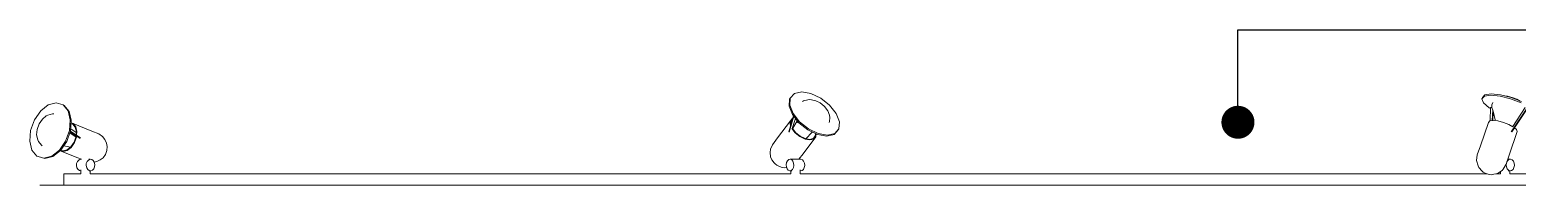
# Model space of a CAD drawing. Header units: millimetres. Extents: x 2336463 to 2579121, y 595385 to 778077.
# Drawn here: x 2352646 to 2354700, y 713050 to 713265 of the extents above; entities that cross this region are included whole.
import ezdxf

# ---------------------------------------------------------------- set-up
doc = ezdxf.new("R2010")
doc.units = ezdxf.units.MM
doc.header["$MEASUREMENT"] = 0
doc.layers.add('MEP - Электрооборудование.ЭО_Ном._пера__101', color=252, linetype='Continuous', lineweight=5)
doc.layers.add('MEP - Электрооборудование.ЭО_Ном._пера__58', color=7, linetype='Continuous', lineweight=5, true_color=0xdf0000)
doc.dimstyles.new('СГЕНЕРИР_СТИЛЬ__11', dxfattribs={"dimtxt": 0.18, "dimasz": 91.2, "dimexe": 0.18, "dimexo": 0.0625, "dimgap": 0, "dimtad": 0, "dimtih": 1, "dimtoh": 1, "dimdec": 4, "dimzin": 0, "dimdsep": 46, "dimcen": 0.09, "dimadec": 0, "dimazin": 0, "dimtfac": 1, "dimtdec": 4, "dimtmove": 0, "dimatfit": 3, "dimldrblk": 'ARROWHEAD_11', "dimfxl": 0, "dimtolj": 1, "dimtzin": 0, "dimarcsym": 0})

# ---------------------------------------------------------------- blocks, each defined once
blk = doc.blocks.new('Набор Источников Света Настенный 25')
at = {"layer": 'MEP - Электрооборудование.ЭО_Ном._пера__58', "color": 12, "linetype": 'Continuous', "lineweight": 5, "true_color": 0xdf0000}
for p, q in [((1500, 0), (-1500, 0)), ((1500, -8), (1500, 0)), ((-496.4, -16), (-1463.6, -16)), ((-500.8, -22), (-498.9, -20.4)), ((-498.9, -20.4), (-496.7, -20)), ((-496.7, -20), (-494.5, -20.8)), ((-496.7, -20), (-494.1, -20)), ((-496.4, -20), (-496.4, -16)), ((-479.5, -16.4), (-485.6, -20.7)), ((-477.5, -16), (-483.6, -16)), ((-483.6, -19.3), (-483.6, -16)), ((-472.2, -15), (-479.5, -16.4)), ((-470.5, -14.7), (-472.2, -15)), ((-467.9, -15), (-470.5, -14.7)), ((-465, -15.8), (-467.9, -15)), ((-462.1, -16.9), (-465, -15.8)), ((483.6, -16), (-464.4, -16)), ((-459.7, -18.2), (-462.1, -16.9)), ((-458.1, -19.6), (-459.7, -18.2)), ((-458.1, -19.6), (-453.5, -24.8)), ((479, -22), (480.8, -20.4)), ((480.8, -20.4), (482.9, -20)), ((483.6, -20), (482.9, -20)), ((483.6, -21.4), (483.6, -16)), ((493.9, -22), (495.7, -20.4)), ((497.7, -20), (495, -20)), ((495.7, -20.4), (497.7, -20)), ((1463.6, -16), (496.4, -16)), ((496.4, -20), (496.4, -16)), ((497.7, -20), (499.8, -20.8)), ((1462.7, -20), (1460.5, -21)), ((1465, -20.3), (1462.7, -20)), ((1465.2, -20), (1462.7, -20)), ((1463.6, -20), (1463.6, -16)), ((1467, -21.8), (1465, -20.3)), ((1500, -16), (1476.4, -16)), ((1476.4, -21.6), (1476.4, -16)), ((1478.4, -20.3), (1476.4, -20.1)), ((1480.4, -21.8), (1478.4, -20.3)), ((1500, -11.1), (1500, -8)), ((1500, -13.7), (1500, -11.1)), ((1500, -15.4), (1500, -13.7)), ((1500, -16), (1500, -15.4)), ((-502.7, -27.6), (-502.1, -24.5)), ((-502.4, -30.6), (-502.7, -27.6)), ((-501.3, -33.3), (-502.4, -30.6)), ((-502.1, -24.5), (-500.8, -22)), ((-499.5, -35.2), (-501.3, -33.3)), ((-497.3, -36), (-499.5, -35.2)), ((-495.1, -35.6), (-497.3, -36)), ((-497.3, -36), (-493.6, -36)), ((-491.3, -29.3), (-495.6, -41.9)), ((-493.2, -34), (-495.1, -35.6)), ((-494.5, -20.8), (-492.7, -22.7)), ((-492.3, -32.4), (-493.2, -34)), ((-492.7, -22.7), (-491.6, -25.4)), ((-491.6, -25.4), (-491.3, -28.4)), ((-491.3, -28.4), (-491.6, -30.4)), ((-487.2, -22.5), (-491.3, -29.3)), ((-485.6, -20.7), (-487.2, -22.5)), ((-452.6, -26.9), (-453.5, -24.8)), ((-452.6, -26.9), (-450.4, -34.4)), ((-450.4, -34.4), (-451.4, -42.1)), ((477.2, -27.5), (477.7, -24.5)), ((477.5, -30.6), (477.2, -27.5)), ((478.6, -33.3), (477.5, -30.6)), ((477.7, -24.5), (479, -22)), ((480.2, -35.2), (478.6, -33.3)), ((485.1, -36), (479.5, -43.4)), ((482.3, -36), (480.2, -35.2)), ((497.1, -36), (482.3, -36)), ((492.1, -27.5), (492.6, -24.5)), ((492.4, -30.6), (492.1, -27.5)), ((493.4, -33.3), (492.4, -30.6)), ((492.6, -24.5), (493.9, -22)), ((495.1, -35.2), (493.4, -33.3)), ((497.1, -36), (495.1, -35.2)), ((499.2, -35.6), (497.1, -36)), ((501, -34), (499.2, -35.6)), ((499.8, -20.8), (501.4, -22.7)), ((502.3, -31.5), (501, -34)), ((501.4, -22.7), (502.5, -25.4)), ((505, -24.2), (502.2, -24.8)), ((502.8, -28.5), (502.3, -31.5)), ((502.5, -25.4), (502.8, -28.5)), ((505, -24.2), (509.7, -25)), ((509.7, -25), (514.7, -27.4)), ((515.6, -28), (514.7, -27.4)), ((515.6, -28), (518, -29.9)), ((518, -29.9), (519.3, -31)), ((519.3, -31), (522.6, -35.3)), ((522.6, -35.3), (524.3, -39.5)), ((524.3, -39.5), (524.8, -45.3)), ((1442.6, -42.8), (1445.8, -38.2)), ((1445.8, -38.2), (1449.7, -35.1)), ((1449.7, -35.1), (1454.3, -33.1)), ((1454.3, -33.1), (1458.2, -32)), ((1457.6, -25.7), (1457.4, -28.8)), ((1457.4, -28.8), (1458.1, -31.8)), ((1458.7, -23), (1457.6, -25.7)), ((1458.1, -31.8), (1459.6, -34.2)), ((1460.5, -21), (1458.7, -23)), ((1459.6, -34.2), (1461.6, -35.7)), ((1461.6, -35.7), (1463.9, -36)), ((1463.9, -36), (1466.1, -35)), ((1465.6, -36), (1463.9, -36)), ((1466.1, -35), (1467.9, -33)), ((1468.5, -24.2), (1467, -21.8)), ((1467.9, -33), (1469, -30.3)), ((1469.2, -27.2), (1468.5, -24.2)), ((1469, -30.3), (1469.2, -27.2)), ((1477.3, -36), (1475.6, -36)), ((1475.7, -36), (1480.6, -37.9)), ((1477.3, -36), (1479.5, -35)), ((1479.5, -35), (1481.3, -33)), ((1481.9, -24.2), (1480.4, -21.8)), ((1480.6, -37.9), (1505.1, -47.8)), ((1481.3, -33), (1482.4, -30.3)), ((1482.6, -27.2), (1481.9, -24.2)), ((1482.4, -30.3), (1482.6, -27.2)), ((1504.7, -48.1), (1515.2, -39.8)), ((1506.1, -48.7), (1516.7, -40.4)), ((1515.2, -39.8), (1526.1, -36.9)), ((1516.7, -40.4), (1527.6, -37.4)), ((1526.1, -36.9), (1535.7, -39.8)), ((1527.6, -37.4), (1537.2, -40.4)), ((1537.2, -40.4), (1535.7, -39.8)), ((1537.2, -40.4), (1544, -48.7)), ((-495.6, -41.9), (-506.7, -74.2)), ((-455.7, -54.8), (-466.8, -87)), ((-451.4, -42.1), (-455.7, -54.8)), ((479.5, -43.4), (461.6, -67.2)), ((521.8, -56.2), (514.8, -65.6)), ((524.5, -50), (521.8, -56.2)), ((524.8, -45.3), (524.5, -50)), ((1440.2, -53.7), (1440.7, -48.3)), ((1441.3, -58.3), (1440.2, -53.7)), ((1440.7, -48.3), (1442.6, -42.8)), ((1441.3, -58.3), (1443.4, -63.4)), ((1482.6, -66.8), (1485.4, -59.1)), ((1483.3, -66.8), (1485.9, -59.5)), ((1485.4, -59.1), (1489.9, -52.5)), ((1485.9, -59.5), (1490.2, -53.3)), ((1489.9, -52.5), (1495.4, -48.2)), ((1490.2, -53.3), (1495.5, -49.1)), ((1490.9, -52.7), (1500.1, -54.8)), ((1490.9, -75.2), (1496.1, -60.5)), ((1492.3, -75.8), (1497.6, -61.1)), ((1495.4, -48.2), (1501.1, -46.6)), ((1495.5, -49.1), (1500.9, -47.7)), ((1496.1, -60.5), (1504.7, -48.1)), ((1497.6, -61.1), (1506.1, -48.7)), ((1500.9, -47.7), (1504.3, -48.7)), ((1501.1, -46.6), (1505, -47.8)), ((1529.9, -54.6), (1531.1, -55.7)), ((1531.1, -55.7), (1535.1, -60.5)), ((1535.1, -60.5), (1536, -63)), ((1544, -48.7), (1547.1, -61.1)), ((1547.1, -61.1), (1545.9, -75.8)), ((-521.4, -107.2), (-499.2, -74)), ((-520.8, -107.7), (-498.3, -74)), ((-500.5, -81.2), (-517.6, -107.7)), ((-506.7, -74.2), (-505.5, -77.2)), ((-505.5, -77.2), (-502.8, -79.5)), ((-500.7, -81.1), (-495.2, -84.2)), ((429.2, -87.9), (429.9, -78.2)), ((429.9, -78.2), (435.7, -71.7)), ((429.9, -78.2), (430.9, -76.9)), ((430.9, -76.9), (436.7, -70.4)), ((435.7, -71.7), (445.7, -69.5)), ((436.7, -70.4), (446.7, -68.1)), ((445.7, -69.5), (458.4, -71.7)), ((446.7, -68.1), (459.4, -70.4)), ((458.4, -71.7), (471.9, -78.2)), ((459.4, -70.4), (472.9, -76.9)), ((461.3, -71.3), (461.6, -67.3)), ((461.6, -67.3), (464.6, -63.9)), ((461.6, -67.2), (461.6, -67.3)), ((462.2, -71.7), (462.5, -67.8)), ((462.5, -67.8), (465.4, -64.6)), ((464.6, -63.9), (469.9, -62.7)), ((465.4, -64.6), (470.4, -63.5)), ((466.7, -73.3), (465.9, -73.5)), ((475.7, -64.4), (466.7, -73.3)), ((469.9, -62.7), (476.6, -63.9)), ((470.4, -63.5), (476.7, -64.6)), ((471.9, -78.2), (484.2, -87.9)), ((472.9, -76.9), (485.2, -86.6)), ((476.6, -63.9), (483.7, -67.3)), ((476.7, -64.6), (483.5, -67.8)), ((483.5, -67.8), (489.6, -72.7)), ((483.7, -67.3), (490.1, -72.4)), ((493.8, -77.9), (487.6, -89.4)), ((489.6, -72.7), (494.1, -78.4)), ((494.5, -78.4), (489.9, -92.6)), ((490.1, -72.4), (494.9, -78.4)), ((492.3, -95.6), (498.5, -73.5)), ((492.8, -96.2), (499.1, -73.9)), ((494.1, -78.4), (494.3, -79)), ((514.8, -65.6), (496.9, -89.4)), ((1446.7, -67.4), (1443.4, -63.4)), ((1446.7, -67.4), (1451.7, -71.1)), ((1451.7, -71.1), (1461.6, -75.1)), ((1461.6, -75.1), (1487.1, -85.3)), ((1491, -74.8), (1476.9, -65.5)), ((1491.3, -73.9), (1477.4, -64.7)), ((1482, -74.5), (1482.4, -69.1)), ((1483.6, -81), (1482, -74.5)), ((1482.7, -74.1), (1483.1, -69.6)), ((1484.2, -80.3), (1482.7, -74.1)), ((1482.8, -73.1), (1490.6, -77.9)), ((1482.9, -66.8), (1491.9, -72.4)), ((1483.3, -67), (1483.3, -66.8)), ((1487.2, -85.4), (1483.6, -81)), ((1487.6, -84.4), (1484.2, -80.3)), ((1489.7, -89.9), (1490.9, -75.2)), ((1491.1, -90.4), (1492.3, -75.8)), ((1537, -77.3), (1534.2, -85)), ((1536, -63), (1537.7, -69.6)), ((1537.7, -69.6), (1537, -77.3)), ((1545.9, -75.8), (1540.6, -90.4)), ((-495.2, -84.2), (-487.6, -87.1)), ((-487.6, -87.1), (-479.9, -89.1)), ((-479.9, -89.1), (-473.3, -89.8)), ((-475.7, -89.5), (-475.9, -90.5)), ((-475.9, -90.5), (-473.3, -102.7)), ((-472.8, -89.7), (-473.4, -102.1)), ((-473.3, -89.8), (-468.7, -89.1)), ((-472.2, -89.6), (-472.8, -103.8)), ((-469.8, -107.7), (-469.4, -89.2)), ((-468.7, -89.1), (-466.8, -87.1)), ((-466.8, -87), (-466.8, -87.1)), ((433.8, -99.3), (429.2, -87.9)), ((442.9, -110.7), (433.8, -99.3)), ((442.5, -94), (442.9, -88.4)), ((442.5, -94), (442.8, -96.9)), ((445.2, -102.9), (442.8, -96.9)), ((443.4, -86.7), (442.9, -88.4)), ((484.2, -87.9), (493.2, -99.3)), ((485.2, -86.6), (494.2, -98)), ((487.7, -86.5), (487.6, -89.7)), ((493.2, -99.3), (497.8, -110.7)), ((493.9, -92.8), (493.7, -92.9)), ((496.9, -89.4), (493.9, -92.8)), ((494.2, -98), (498.8, -109.4)), ((496, -88.9), (494.3, -90.8)), ((496.4, -84.1), (496, -88.9)), ((496.3, -83.9), (496.4, -84.1)), ((496.6, -82.7), (497.3, -84.4)), ((497.3, -84.4), (496.9, -89.4)), ((496.9, -89.4), (496.9, -89.4)), ((1487.1, -85.3), (1487.2, -85.4)), ((1490, -86.2), (1487.2, -85.4)), ((1490, -85.2), (1487.6, -84.4)), ((1492.7, -102.3), (1489.7, -89.9)), ((1494.1, -102.9), (1491.1, -90.4)), ((1499.6, -110.6), (1492.7, -102.3)), ((1514, -98.7), (1515.6, -98.8)), ((1522, -97.1), (1515.6, -98.8)), ((1522, -97.1), (1524.2, -96)), ((1529.7, -91.6), (1524.2, -96)), ((1534.2, -85), (1529.7, -91.6)), ((1540.6, -90.4), (1532, -102.9)), ((-512.5, -115.7), (-498.1, -121.3)), ((-511.9, -113.9), (-497.5, -119.5)), ((-510.8, -116.4), (-506.1, -119)), ((-506.1, -119), (-499.6, -121.5)), ((-499.6, -121.5), (-493.1, -123.2)), ((-498.1, -121.3), (-483.4, -125.1)), ((-497.5, -119.5), (-482.8, -123.3)), ((-493.1, -123.2), (-489.4, -123.6)), ((-473.3, -102.7), (-471.3, -107.7)), ((-471.4, -111.4), (-472.7, -114.7)), ((-471.3, -107.7), (-471.4, -111.4)), ((-471.3, -107.7), (-469.8, -107.7)), ((-468, -107.2), (-469.7, -106.3)), ((-460.2, -113.9), (-468, -107.2)), ((-462, -125.1), (-458.6, -121.3)), ((-461.4, -123.3), (-457.9, -119.5)), ((-457.9, -119.5), (-460.2, -113.9)), ((-458.6, -121.3), (-457.9, -119.5)), ((455.1, -120.4), (442.9, -110.7)), ((450, -108.9), (445.2, -102.9)), ((450, -108.9), (450.5, -109.6)), ((455.9, -113.9), (450.5, -109.6)), ((468.6, -126.9), (455.1, -120.4)), ((461.9, -116.7), (455.9, -113.9)), ((463.5, -117.4), (461.9, -116.7)), ((470.2, -118.6), (463.5, -117.4)), ((472.9, -118.1), (470.2, -118.6)), ((478.8, -116.8), (472.9, -118.1)), ((480.2, -115.8), (478.8, -116.8)), ((497.1, -120.4), (491.4, -126.9)), ((497.8, -110.7), (497.1, -120.4)), ((497.1, -120.4), (498.1, -119.1)), ((498.8, -109.4), (498.1, -119.1)), ((1501, -111.2), (1494.1, -102.9)), ((1501, -111.2), (1499.6, -110.6)), ((1510.6, -114.1), (1501, -111.2)), ((1521.5, -111.2), (1510.6, -114.1)), ((1532, -102.9), (1521.5, -111.2)), ((-483.4, -125.1), (-470.8, -126.4)), ((-482.8, -123.3), (-470.2, -124.6)), ((-470.8, -126.4), (-462, -125.1)), ((-470.2, -124.6), (-461.4, -123.3)), ((481.3, -129.2), (468.6, -126.9)), ((491.4, -126.9), (481.3, -129.2))]:
    blk.add_line(p, q, dxfattribs=at)
blk = doc.blocks.new('ARROWHEAD_11')
at = {"color": 0, "linetype": 'Continuous', "lineweight": 0}
blk.add_line((0, 0), (-1, 0), dxfattribs=at)
at = {"color": 0, "linetype": 'Continuous', "lineweight": 0, "const_width": 0.25, "flags": 128}
blk.add_lwpolyline([(-0.125, 0, 1), (0.125, 0, 1)], format="xyb", close=True, dxfattribs=at)

msp = doc.modelspace()

# ---------------------------------------------------------------- linework, layer by layer
at = {"layer": 'MEP - Электрооборудование.ЭО_Ном._пера__58', "color": 12, "linetype": 'Continuous', "lineweight": 5, "true_color": 0xdf0000}
msp.add_line((2355660.3, 713050), (2352660.3, 713050), dxfattribs=at)

# ---------------------------------------------------------------- block references
at = {"layer": 'MEP - Электрооборудование.ЭО_Ном._пера__58', "color": 12, "linetype": 'Continuous', "lineweight": 5, "true_color": 0xdf0000, "zscale": 1000, "rotation": 180}
msp.add_blockref('Набор Источников Света Настенный 25', (2354193.4, 713050), dxfattribs=at)

# ---------------------------------------------------------------- leaders
at = {"layer": 'MEP - Электрооборудование.ЭО_Ном._пера__101', "color": 252, "linetype": 'Continuous', "lineweight": 5, "annotation_type": 0, "has_hookline": 1, "hookline_direction": 0, "text_width": 1130.8}
msp.add_leader([(2354314.4, 713137.2), (2354314.4, 713265.2), (2354748.5, 713265.2)], dimstyle='СГЕНЕРИР_СТИЛЬ__11', dxfattribs=at)

doc.saveas('drawing.dxf')
